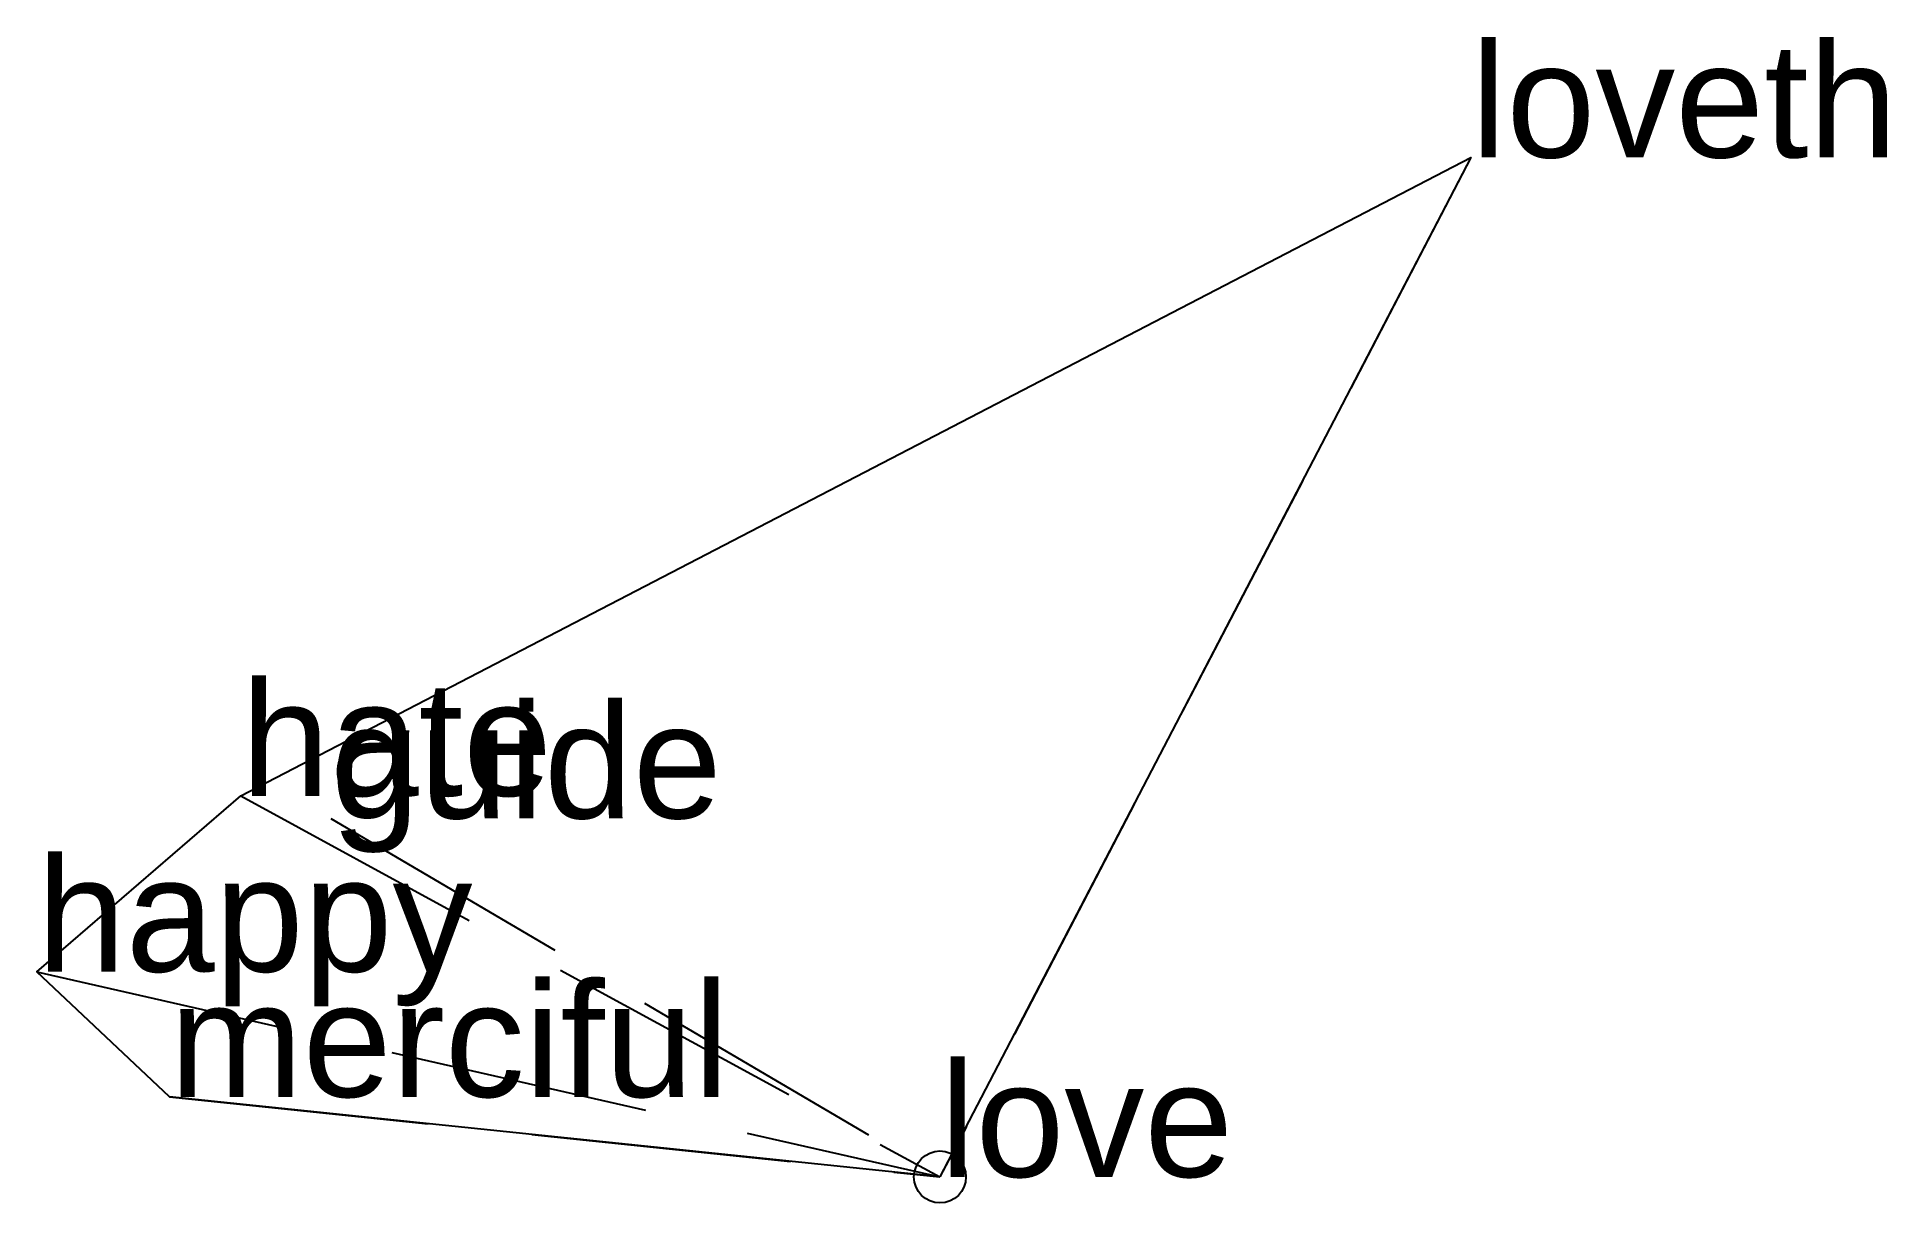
# Model space of a CAD drawing. Extents: x -0.87 to 0.91, y -0.03 to 1.1.
import ezdxf

# ---------------------------------------------------------------- set-up
doc = ezdxf.new("R2010")
doc.units = 0
doc.linetypes.add('DASHED2', pattern=[0.3, 0.25, -0.05])
doc.layers.add('TEXT', color=1, linetype='CONTINUOUS')
doc.styles.get("Standard").update_dxf_attribs({"font": 'arial.ttf'})

msp = doc.modelspace()

# ---------------------------------------------------------------- linework, layer by layer
at = {"linetype": 'DASHED2'}
for p in [(0.5104, 0.9799), (-0.672, 0.3663), (-0.5857, 0.3447), (-0.8681, 0.1973), (-0.7406, 0.0769), (0, 0)]:
    msp.add_line(p, (0, 0), dxfattribs=at)
msp.add_circle((0, 0), 0.025)
at = {"layer": 'OUTLINE', "linetype": 'CONTINUOUS'}
msp.add_polyline3d([(0, 0, 0), (-0.7406, 0.0769, 0), (-0.8681, 0.1973, 0), (-0.672, 0.3663, 0), (0.5104, 0.9799, 0), (0, 0, 0)], close=True, dxfattribs=at)

# ---------------------------------------------------------------- texts
at = {"layer": 'TEXT'}
for s, p in [('loveth', (0.5104, 0.9799)), ('hate', (-0.672, 0.3663)), ('guide', (-0.5857, 0.3447)), ('happy', (-0.8681, 0.1973)), ('merciful', (-0.7406, 0.0769)), ('love', (0, 0))]:
    msp.add_text(s, height=0.11, dxfattribs=at).set_placement(p)

doc.saveas('drawing.dxf')
